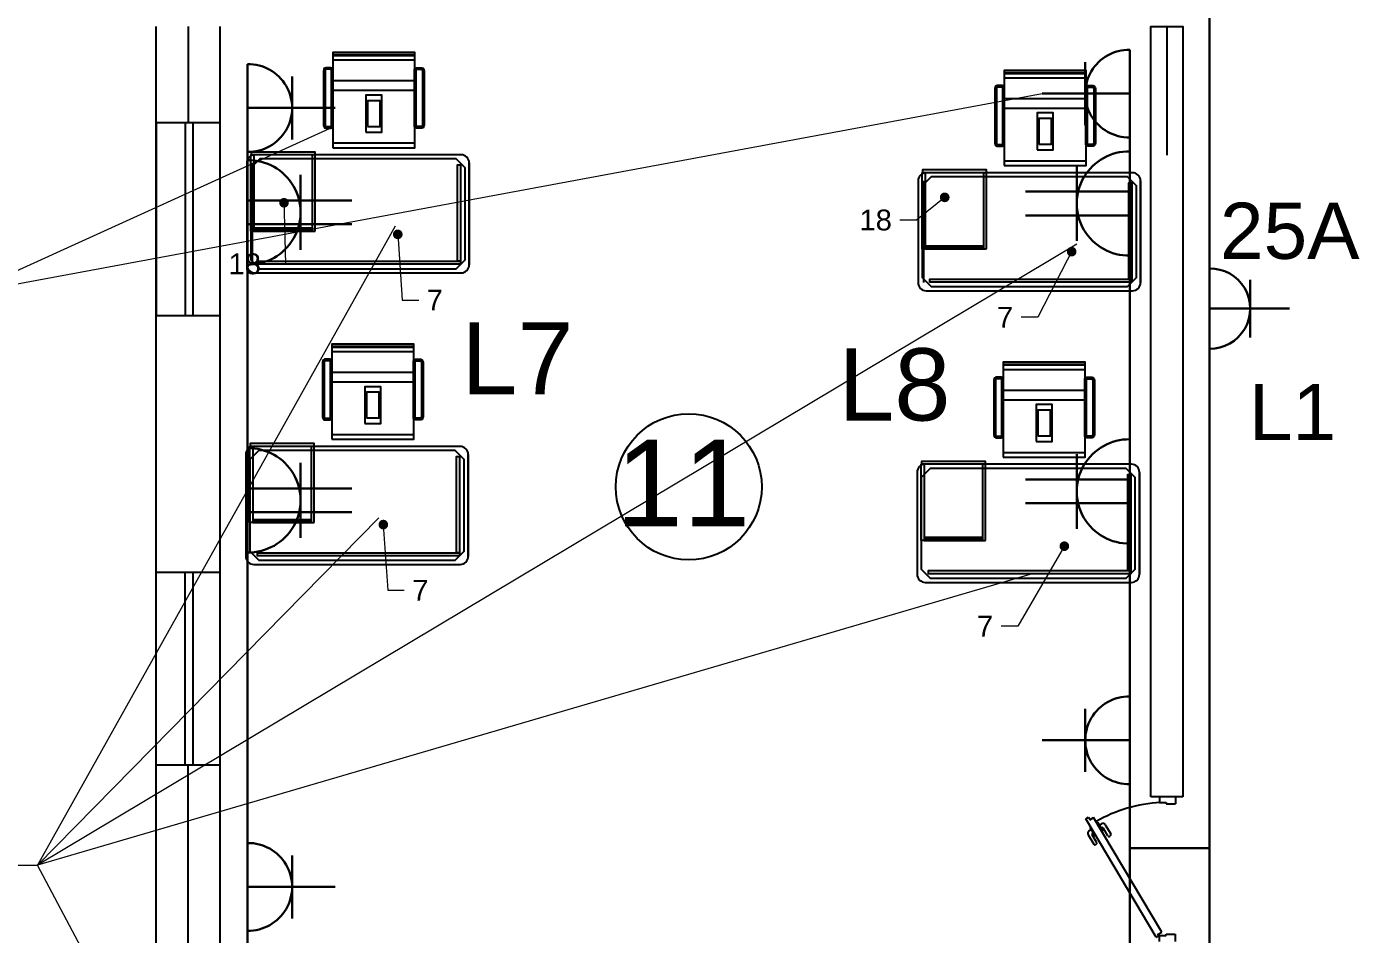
# Model space of a CAD drawing. Header units: millimetres. Extents: x 42452 to 2852333, y -419346 to 834876.
# Drawn here: x 2606219 to 2614525, y 452392 to 458048 of the extents above; entities that cross this region are included whole.
import ezdxf
from ezdxf import colors
from ezdxf.entities.mleader import LeaderData, LeaderLine
from ezdxf.math import Vec2, Vec3

# ---------------------------------------------------------------- set-up
doc = ezdxf.new("R2010")
doc.units = ezdxf.units.MM
for name, color, linetype, lineweight, true_color in [('0_Ном._пера__9', 253, 'Continuous', 18, 0xaaaaaa), ('Furniture tags', 35, 'Continuous', 0, 0x977a5e), ('V_PARETI', 250, 'Continuous', 9, 0x393939)]:
    doc.layers.add(name, color=color, linetype=linetype, lineweight=lineweight, true_color=true_color)
for name, color, linetype, lineweight in [('memar', 7, 'Continuous', 25), ('ДВЕРИ', 7, 'Continuous', 5), ('надписи', 5, 'Continuous', 30), ('Розетки10А', 94, 'Continuous', 30), ('Розетки25А', 94, 'Continuous', 30), ('Соедин_роз', 94, 'Continuous', 30)]:
    doc.layers.add(name, color=color, linetype=linetype, lineweight=lineweight)
doc.styles.add('Arial', font='arial.ttf', dxfattribs={"height": 200})
doc.styles.get("Standard").update_dxf_attribs({"font": 'arial.ttf'})
doc.styles.add('СГЕНЕРИР_СТИЛЬ_1', font='arial.ttf')

# ---------------------------------------------------------------- blocks, each defined once
blk = doc.blocks.new('qapi 700')
at = {"layer": 'ДВЕРИ', "color": 251, "lineweight": 25, "true_color": 0x636466}
for p, q in [((1281619.6, 90085.8), (1281659.2, 90085.8)), ((1281659.2, 90033.9), (1281659.2, 90085.8)), ((1282419.6, 90085.8), (1282379.9, 90085.8)), ((1282379.9, 90033.9), (1282379.9, 90085.2)), ((1281619.6, 89997.1), (1281651.3, 89997.1)), ((1281651.3, 89997.1), (1281651.3, 90033.9)), ((1281651.3, 90033.9), (1281659.2, 90033.9)), ((1282368.3, 90009.8), (1281734.7, 89633.4)), ((1282381.6, 89987.4), (1282368.3, 90009.8)), ((1282387.8, 90033.9), (1282379.9, 90033.9)), ((1282387.8, 89997.1), (1282387.8, 90033.9)), ((1282419.6, 89997.1), (1282387.8, 89997.1)), ((1282419.6, 89997.1), (1282387.8, 89997.1)), ((1282395.4, 89979.8), (1281741.3, 89591.2)), ((1282388.4, 89991.5), (1282381.6, 89987.4)), ((1282395.4, 89979.8), (1282388.4, 89991.5)), ((1281775.1, 89697.9), (1281825.6, 89727.9)), ((1281835.3, 89711.6), (1281794.3, 89687.2)), ((1281836.4, 89725.1), (1281838, 89722.4)), ((1281746.9, 89612.9), (1281734.7, 89633.4)), ((1281811.6, 89685.5), (1281761.9, 89655.9)), ((1281761.9, 89655.9), (1281764.7, 89651.2)), ((1281776.4, 89664.6), (1281769.5, 89676.2)), ((1281787.4, 89612.9), (1281837.2, 89642.5)), ((1281791.5, 89676.3), (1281792.8, 89674.3)), ((1281814.4, 89680.8), (1281811.6, 89685.5)), ((1281819.9, 89628.6), (1281818.3, 89631.3)), ((1281871.8, 89650.1), (1281830.8, 89625.8)), ((1281831, 89603.8), (1281881.5, 89633.8)), ((1281837.2, 89642.5), (1281834.8, 89646.5)), ((1281884.3, 89644.7), (1281882.7, 89647.4)), ((1281733.2, 89604.8), (1281746.9, 89612.9)), ((1281741.3, 89591.2), (1281733.2, 89604.8)), ((1281785, 89616.9), (1281787.4, 89612.9)), ((1281802, 89621.6), (1281809.2, 89609.3))]:
    blk.add_line(p, q, dxfattribs=at)
for centre, radius, start, end in [((1282471.1, 90051.9), 821.4, 183.40765, 209.57059), ((1281829.6, 89721.1), 7.94, 30.71329, 120.71329), ((1281831.2, 89718.4), 7.94, 300.71329, 30.71329), ((1281783.2, 89684.3), 15.9, 120.71329, 210.71329), ((1281798.4, 89680.4), 7.94, 120.71329, 210.71329), ((1281826.8, 89632.6), 7.94, 210.71329, 300.71329), ((1281875.8, 89643.3), 7.94, 30.71329, 120.71329), ((1281877.4, 89640.6), 7.94, 300.71329, 30.71329), ((1281822.9, 89617.4), 15.9, 210.71329, 300.71329)]:
    blk.add_arc(centre, radius, start, end, dxfattribs=at)
blk = doc.blocks.new('_Dot')
at = {"color": 0, "linetype": 'ByBlock', "lineweight": -2}
blk.add_line((-0.5, 0), (-1, 0), dxfattribs=at)
at = {"color": 0, "linetype": 'ByBlock', "const_width": 0.5}
blk.add_lwpolyline([(-0.25, 0, 1), (0.25, 0, 1)], format="xyb", close=True, dxfattribs=at)
blk = doc.blocks.new('розетки10А')
at = {"layer": 'Розетки10А'}
for p, q in [((0, 0), (0, 649.9)), ((-233.2, 330.4), (233.2, 330.4)), ((-325, 0), (325, 0))]:
    blk.add_line(p, q, dxfattribs=at)
blk.add_arc((0, 5.3), 325, 359.06035, 180.93965, dxfattribs=at)
blk = doc.blocks.new('розетки25А')
at = {"layer": 'Розетки25А'}
for p, q in [((0, 0), (0, 500)), ((-179.4, 254.2), (179.4, 254.2)), ((-250, 0), (250, 0))]:
    blk.add_line(p, q, dxfattribs=at)
blk.add_arc((0, 4.1), 250.1, 359.06035, 180.93965, dxfattribs=at)
blk = doc.blocks.new('roz_10A_2_deneli')
at = {"layer": 'Розетки10А'}
for p, q in [((-73.9, 0), (-73.9, 649.9)), ((73.9, 0), (73.9, 649.9)), ((-233.2, 330.4), (233.2, 330.4)), ((-325, 0), (325, 0))]:
    blk.add_line(p, q, dxfattribs=at)
blk.add_arc((0, 5.3), 325, 359.06035, 180.93965, dxfattribs=at)

msp = doc.modelspace()

# ---------------------------------------------------------------- linework, layer by layer
at = {"layer": '0_Ном._пера__9', "linetype": 'Continuous', "lineweight": 25}
for p, q in [((2608127.9594, 457874.07111, 399.18428), (2608637.9594, 457874.07111, 399.18428)), ((2608637.9594, 457866.48712, 399.18428), (2608127.9594, 457866.48712, 399.18428)), ((2608127.9594, 457840.69262, 399.18428), (2608637.9594, 457840.69262, 399.18428)), ((2612311.9594, 457762.57111, 399.18428), (2612821.9594, 457762.57111, 399.18428)), ((2612821.9594, 457754.98712, 399.18428), (2612311.9594, 457754.98712, 399.18428)), ((2608127.9594, 457711.72329, 399.18428), (2608637.9594, 457711.72329, 399.18428)), ((2612311.9594, 457729.19262, 399.18428), (2612821.9594, 457729.19262, 399.18428)), ((2608127.9594, 457651.75984, 399.18428), (2608637.9594, 457651.75984, 399.18428)), ((2612311.9594, 457600.22329, 399.18428), (2612821.9594, 457600.22329, 399.18428)), ((2612311.9594, 457540.25984, 399.18428), (2612821.9594, 457540.25984, 399.18428)), ((2608927.08109, 457249.6039, 399.18428), (2607642.08109, 457249.6039, 399.18428)), ((2608127.9594, 457323.64965, 399.18428), (2608637.9594, 457323.64965, 399.18428)), ((2607591.58109, 457199.1039, 399.18428), (2607591.58109, 456564.1039, 399.18428)), ((2607624.80007, 457199.51507, 399.18428), (2607624.80007, 456564.51507, 399.18428)), ((2608977.58109, 457199.1039, 399.18428), (2608977.58109, 456564.1039, 399.18428)), ((2608977.58109, 456564.1039, 399.18428), (2608977.58109, 457199.1039, 399.18428)), ((2612311.9594, 457212.14965, 399.18428), (2612821.9594, 457212.14965, 399.18428)), ((2611775.58109, 457087.6039, 399.18428), (2611775.58109, 456452.6039, 399.18428)), ((2611808.80007, 457088.01507, 399.18428), (2611808.80007, 456453.01507, 399.18428)), ((2613111.08109, 457138.1039, 399.18428), (2611826.08109, 457138.1039, 399.18428)), ((2613161.58109, 457087.6039, 399.18428), (2613161.58109, 456452.6039, 399.18428)), ((2613161.58109, 456452.6039, 399.18428), (2613161.58109, 457087.6039, 399.18428)), ((2607999.58109, 456784.6039, 399.18428), (2607635.58109, 456784.6039, 399.18428)), ((2612183.58109, 456673.1039, 399.18428), (2611819.58109, 456673.1039, 399.18428)), ((2607642.08109, 456513.6039, 399.18428), (2608927.08109, 456513.6039, 399.18428)), ((2607642.08109, 456513.6039, 399.18428), (2608927.08109, 456513.6039, 399.18428)), ((2611826.08109, 456402.1039, 399.18428), (2613111.08109, 456402.1039, 399.18428)), ((2611826.08109, 456402.1039, 399.18428), (2613111.08109, 456402.1039, 399.18428)), ((2608121.54379, 456057.04119, 399.18428), (2608631.54379, 456057.04119, 399.18428)), ((2608631.54379, 456049.45721, 399.18428), (2608121.54379, 456049.45721, 399.18428)), ((2608121.54379, 456023.66271, 399.18428), (2608631.54379, 456023.66271, 399.18428)), ((2612305.54379, 455945.54119, 399.18428), (2612815.54379, 455945.54119, 399.18428)), ((2612815.54379, 455937.95721, 399.18428), (2612305.54379, 455937.95721, 399.18428)), ((2608121.54379, 455894.69337, 399.18428), (2608631.54379, 455894.69337, 399.18428)), ((2608121.54379, 455834.72992, 399.18428), (2608631.54379, 455834.72992, 399.18428)), ((2612305.54379, 455912.16271, 399.18428), (2612815.54379, 455912.16271, 399.18428)), ((2612305.54379, 455783.19337, 399.18428), (2612815.54379, 455783.19337, 399.18428)), ((2612305.54379, 455723.22992, 399.18428), (2612815.54379, 455723.22992, 399.18428)), ((2608121.54379, 455506.61974, 399.18428), (2608631.54379, 455506.61974, 399.18428)), ((2608920.66547, 455432.57398, 399.18428), (2607635.66547, 455432.57398, 399.18428)), ((2607585.16547, 455382.07398, 399.18428), (2607585.16547, 454747.07398, 399.18428)), ((2608971.16547, 455382.07398, 399.18428), (2608971.16547, 454747.07398, 399.18428)), ((2608971.16547, 454747.07398, 399.18428), (2608971.16547, 455382.07398, 399.18428)), ((2612305.54379, 455395.11974, 399.18428), (2612815.54379, 455395.11974, 399.18428)), ((2611769.16547, 455270.57398, 399.18428), (2611769.16547, 454635.57398, 399.18428)), ((2613104.66547, 455321.07398, 399.18428), (2611819.66547, 455321.07398, 399.18428)), ((2613155.16547, 455270.57398, 399.18428), (2613155.16547, 454635.57398, 399.18428)), ((2613155.16547, 454635.57398, 399.18428), (2613155.16547, 455270.57398, 399.18428)), ((2607993.16547, 454967.57398, 399.18428), (2607629.16547, 454967.57398, 399.18428)), ((2612177.16547, 454856.07398, 399.18428), (2611813.16547, 454856.07398, 399.18428)), ((2607635.66547, 454696.57398, 399.18428), (2608920.66547, 454696.57398, 399.18428)), ((2607635.66547, 454696.57398, 399.18428), (2608920.66547, 454696.57398, 399.18428)), ((2611819.66547, 454585.07398, 399.18428), (2613104.66547, 454585.07398, 399.18428)), ((2611819.66547, 454585.07398, 399.18428), (2613104.66547, 454585.07398, 399.18428))]:
    msp.add_line(p, q, dxfattribs=at)
at = {"layer": '0_Ном._пера__9', "linetype": 'Continuous', "lineweight": 25, "elevation": 399.18428, "flags": 128}
for points in [[(2608127.9594, 457293.64965), (2608637.9594, 457293.64965), (2608637.9594, 457886.17805), (2608127.9594, 457886.17805)], [(2608129.46947, 457783.58748), (2608124.49891, 457788.55199), (2608116.01362, 457792.07451), (2608083.10066, 457792.08306), (2608075.36602, 457789.24058), (2608071.27347, 457782.11752), (2608069.46947, 457771.60209), (2608069.46947, 457435.57286), (2608071.27347, 457425.07116), (2608075.36602, 457417.93438), (2608083.10066, 457415.09877), (2608116.01362, 457415.11253), (2608124.49891, 457418.62297), (2608129.46947, 457423.58748)], [(2608119.46947, 457779.44177), (2608118.8344, 457780.07607), (2608114.01917, 457782.07503), (2608084.87873, 457782.0826), (2608082.2264, 457781.10787), (2608080.82913, 457778.67593), (2608079.46947, 457770.75052), (2608079.46947, 457436.42553), (2608080.8293, 457428.5095), (2608082.22861, 457426.06931), (2608084.87392, 457425.09951), (2608114.02473, 457425.1117), (2608118.83887, 457427.10335), (2608119.46947, 457427.73318)], [(2608636.44933, 457783.58748), (2608641.4199, 457788.55199), (2608649.90518, 457792.07451), (2608682.81815, 457792.08306), (2608690.55279, 457789.24058), (2608694.64533, 457782.11752), (2608696.44933, 457771.60209), (2608696.44933, 457435.57286), (2608694.64533, 457425.07116), (2608690.55279, 457417.93438), (2608682.81815, 457415.09877), (2608649.90518, 457415.11253), (2608641.4199, 457418.62297), (2608636.44933, 457423.58748)], [(2608646.44933, 457779.44177), (2608647.0844, 457780.07607), (2608651.89963, 457782.07503), (2608681.04008, 457782.0826), (2608683.6924, 457781.10787), (2608685.08967, 457778.67593), (2608686.44933, 457770.75052), (2608686.44933, 457436.42553), (2608685.0895, 457428.5095), (2608683.69019, 457426.06931), (2608681.04488, 457425.09951), (2608651.89407, 457425.1117), (2608647.07993, 457427.10335), (2608646.44933, 457427.73318)], [(2612311.9594, 457182.14965), (2612821.9594, 457182.14965), (2612821.9594, 457774.67805), (2612311.9594, 457774.67805)], [(2612313.46947, 457672.08748), (2612308.49891, 457677.05199), (2612300.01362, 457680.57451), (2612267.10066, 457680.58306), (2612259.36602, 457677.74058), (2612255.27347, 457670.61752), (2612253.46947, 457660.10209), (2612253.46947, 457324.07286), (2612255.27347, 457313.57116), (2612259.36602, 457306.43438), (2612267.10066, 457303.59877), (2612300.01362, 457303.61253), (2612308.49891, 457307.12297), (2612313.46947, 457312.08748)], [(2612303.46947, 457667.94177), (2612302.8344, 457668.57607), (2612298.01917, 457670.57503), (2612268.87873, 457670.5826), (2612266.2264, 457669.60787), (2612264.82913, 457667.17593), (2612263.46947, 457659.25052), (2612263.46947, 457324.92553), (2612264.8293, 457317.0095), (2612266.22861, 457314.56931), (2612268.87392, 457313.59951), (2612298.02473, 457313.6117), (2612302.83887, 457315.60335), (2612303.46947, 457316.23318)], [(2612820.44933, 457672.08748), (2612825.4199, 457677.05199), (2612833.90518, 457680.57451), (2612866.81815, 457680.58306), (2612874.55279, 457677.74058), (2612878.64533, 457670.61752), (2612880.44933, 457660.10209), (2612880.44933, 457324.07286), (2612878.64533, 457313.57116), (2612874.55279, 457306.43438), (2612866.81815, 457303.59877), (2612833.90518, 457303.61253), (2612825.4199, 457307.12297), (2612820.44933, 457312.08748)], [(2612830.44933, 457667.94177), (2612831.0844, 457668.57607), (2612835.89963, 457670.57503), (2612865.04008, 457670.5826), (2612867.6924, 457669.60787), (2612869.08967, 457667.17593), (2612870.44933, 457659.25052), (2612870.44933, 457324.92553), (2612869.0895, 457317.0095), (2612867.69019, 457314.56931), (2612865.04488, 457313.59951), (2612835.89407, 457313.6117), (2612831.07993, 457315.60335), (2612830.44933, 457316.23318)], [(2608333.56369, 457391.50539), (2608433.56369, 457391.50539), (2608433.56369, 457621.50539), (2608333.56369, 457621.50539)], [(2608343.56369, 457426.50539), (2608423.56369, 457426.50539), (2608423.56369, 457586.50539), (2608343.56369, 457586.50539)], [(2612517.56369, 457280.00539), (2612617.56369, 457280.00539), (2612617.56369, 457510.00539), (2612517.56369, 457510.00539)], [(2612527.56369, 457315.00539), (2612607.56369, 457315.00539), (2612607.56369, 457475.00539), (2612527.56369, 457475.00539)], [(2607617.58109, 456774.6039), (2607617.58109, 457249.6039), (2607635.58109, 457249.6039), (2607635.58109, 456774.6039)], [(2607620.08109, 457249.6039), (2607620.08109, 457268.6039), (2608015.08109, 457268.6039), (2608015.08109, 457249.6039)], [(2608017.58109, 456774.6039), (2608017.58109, 457249.6039), (2607999.58109, 457249.6039), (2607999.58109, 456774.6039)], [(2608895.51002, 456539.6039), (2608951.58109, 456595.67497), (2608951.58109, 457167.53283), (2608895.51002, 457223.6039), (2607673.65215, 457223.6039), (2607617.58109, 457167.53283), (2607617.58109, 456595.67497), (2607673.65215, 456539.6039)], [(2608923.54555, 457186.63943), (2608923.54555, 456586.63943), (2608904.54555, 456586.63943), (2608904.54555, 457186.63943)], [(2611801.58109, 456663.1039), (2611801.58109, 457138.1039), (2611819.58109, 457138.1039), (2611819.58109, 456663.1039)], [(2613079.51002, 456428.1039), (2613135.58109, 456484.17497), (2613135.58109, 457056.03283), (2613079.51002, 457112.1039), (2611857.65215, 457112.1039), (2611801.58109, 457056.03283), (2611801.58109, 456484.17497), (2611857.65215, 456428.1039)], [(2611804.08109, 457138.1039), (2611804.08109, 457157.1039), (2612199.08109, 457157.1039), (2612199.08109, 457138.1039)], [(2612201.58109, 456663.1039), (2612201.58109, 457138.1039), (2612183.58109, 457138.1039), (2612183.58109, 456663.1039)], [(2613107.54555, 457075.13943), (2613107.54555, 456475.13943), (2613088.54555, 456475.13943), (2613088.54555, 457075.13943)], [(2607999.58109, 456774.6039), (2607999.58109, 456792.6039), (2607635.58109, 456792.6039), (2607635.58109, 456774.6039)], [(2612183.58109, 456663.1039), (2612183.58109, 456681.1039), (2611819.58109, 456681.1039), (2611819.58109, 456663.1039)], [(2608923.54555, 456586.63943), (2608923.54555, 456567.63943), (2607663.58819, 456567.63943), (2607663.58819, 456586.63943)], [(2613107.54555, 456475.13943), (2613107.54555, 456456.13943), (2611847.58819, 456456.13943), (2611847.58819, 456475.13943)], [(2608121.54379, 455476.61974), (2608631.54379, 455476.61974), (2608631.54379, 456069.14813), (2608121.54379, 456069.14813)], [(2608123.05385, 455966.55756), (2608118.08329, 455971.52207), (2608109.59801, 455975.0446), (2608076.68504, 455975.05315), (2608068.9504, 455972.21066), (2608064.85786, 455965.0876), (2608063.05385, 455954.57218), (2608063.05385, 455618.54295), (2608064.85786, 455608.04125), (2608068.9504, 455600.90446), (2608076.68504, 455598.06885), (2608109.59801, 455598.08261), (2608118.08329, 455601.59305), (2608123.05385, 455606.55756)], [(2608113.05385, 455962.41186), (2608112.41878, 455963.04615), (2608107.60356, 455965.04512), (2608078.46311, 455965.05268), (2608075.81079, 455964.07795), (2608074.41352, 455961.64601), (2608073.05385, 455953.72061), (2608073.05385, 455619.39561), (2608074.41369, 455611.47959), (2608075.813, 455609.03939), (2608078.4583, 455608.06959), (2608107.60912, 455608.08178), (2608112.42326, 455610.07344), (2608113.05385, 455610.70327)], [(2608630.03372, 455966.55756), (2608635.00428, 455971.52207), (2608643.48956, 455975.0446), (2608676.40253, 455975.05315), (2608684.13717, 455972.21066), (2608688.22971, 455965.0876), (2608690.03372, 455954.57218), (2608690.03372, 455618.54295), (2608688.22971, 455608.04125), (2608684.13717, 455600.90446), (2608676.40253, 455598.06885), (2608643.48956, 455598.08261), (2608635.00428, 455601.59305), (2608630.03372, 455606.55756)], [(2608640.03372, 455962.41186), (2608640.66879, 455963.04615), (2608645.48401, 455965.04512), (2608674.62446, 455965.05268), (2608677.27678, 455964.07795), (2608678.67405, 455961.64601), (2608680.03372, 455953.72061), (2608680.03372, 455619.39561), (2608678.67389, 455611.47959), (2608677.27457, 455609.03939), (2608674.62927, 455608.06959), (2608645.47846, 455608.08178), (2608640.66432, 455610.07344), (2608640.03372, 455610.70327)], [(2612305.54379, 455365.11974), (2612815.54379, 455365.11974), (2612815.54379, 455957.64813), (2612305.54379, 455957.64813)], [(2612307.05385, 455855.05756), (2612302.08329, 455860.02207), (2612293.59801, 455863.5446), (2612260.68504, 455863.55315), (2612252.9504, 455860.71066), (2612248.85786, 455853.5876), (2612247.05385, 455843.07218), (2612247.05385, 455507.04295), (2612248.85786, 455496.54125), (2612252.9504, 455489.40446), (2612260.68504, 455486.56885), (2612293.59801, 455486.58261), (2612302.08329, 455490.09305), (2612307.05385, 455495.05756)], [(2612297.05385, 455850.91186), (2612296.41878, 455851.54615), (2612291.60356, 455853.54512), (2612262.46311, 455853.55268), (2612259.81079, 455852.57795), (2612258.41352, 455850.14601), (2612257.05385, 455842.22061), (2612257.05385, 455507.89561), (2612258.41369, 455499.97959), (2612259.813, 455497.53939), (2612262.4583, 455496.56959), (2612291.60912, 455496.58178), (2612296.42326, 455498.57344), (2612297.05385, 455499.20327)], [(2612814.03372, 455855.05756), (2612819.00428, 455860.02207), (2612827.48956, 455863.5446), (2612860.40253, 455863.55315), (2612868.13717, 455860.71066), (2612872.22971, 455853.5876), (2612874.03372, 455843.07218), (2612874.03372, 455507.04295), (2612872.22971, 455496.54125), (2612868.13717, 455489.40446), (2612860.40253, 455486.56885), (2612827.48956, 455486.58261), (2612819.00428, 455490.09305), (2612814.03372, 455495.05756)], [(2612824.03372, 455850.91186), (2612824.66879, 455851.54615), (2612829.48401, 455853.54512), (2612858.62446, 455853.55268), (2612861.27678, 455852.57795), (2612862.67405, 455850.14601), (2612864.03372, 455842.22061), (2612864.03372, 455507.89561), (2612862.67389, 455499.97959), (2612861.27457, 455497.53939), (2612858.62927, 455496.56959), (2612829.47846, 455496.58178), (2612824.66432, 455498.57344), (2612824.03372, 455499.20327)], [(2608327.14807, 455574.47547), (2608427.14807, 455574.47547), (2608427.14807, 455804.47547), (2608327.14807, 455804.47547)], [(2608337.14807, 455609.47547), (2608417.14807, 455609.47547), (2608417.14807, 455769.47547), (2608337.14807, 455769.47547)], [(2612511.14807, 455462.97547), (2612611.14807, 455462.97547), (2612611.14807, 455692.97547), (2612511.14807, 455692.97547)], [(2612521.14807, 455497.97547), (2612601.14807, 455497.97547), (2612601.14807, 455657.97547), (2612521.14807, 455657.97547)], [(2607611.16547, 454957.57398), (2607611.16547, 455432.57398), (2607629.16547, 455432.57398), (2607629.16547, 454957.57398)], [(2607613.66547, 455432.57398), (2607613.66547, 455451.57398), (2608008.66547, 455451.57398), (2608008.66547, 455432.57398)], [(2608011.16547, 454957.57398), (2608011.16547, 455432.57398), (2607993.16547, 455432.57398), (2607993.16547, 454957.57398)], [(2608889.0944, 454722.57398), (2608945.16547, 454778.64505), (2608945.16547, 455350.50292), (2608889.0944, 455406.57398), (2607667.23654, 455406.57398), (2607611.16547, 455350.50292), (2607611.16547, 454778.64505), (2607667.23654, 454722.57398)], [(2608917.12994, 455369.60952), (2608917.12994, 454769.60952), (2608898.12994, 454769.60952), (2608898.12994, 455369.60952)], [(2611797.66547, 455321.07398), (2611797.66547, 455340.07398), (2612192.66547, 455340.07398), (2612192.66547, 455321.07398)], [(2611795.16547, 454846.07398), (2611795.16547, 455321.07398), (2611813.16547, 455321.07398), (2611813.16547, 454846.07398)], [(2613073.0944, 454611.07398), (2613129.16547, 454667.14505), (2613129.16547, 455239.00292), (2613073.0944, 455295.07398), (2611851.23654, 455295.07398), (2611795.16547, 455239.00292), (2611795.16547, 454667.14505), (2611851.23654, 454611.07398)], [(2612195.16547, 454846.07398), (2612195.16547, 455321.07398), (2612177.16547, 455321.07398), (2612177.16547, 454846.07398)], [(2613101.12994, 455258.10952), (2613101.12994, 454658.10952), (2613082.12994, 454658.10952), (2613082.12994, 455258.10952)], [(2607993.16547, 454957.57398), (2607993.16547, 454975.57398), (2607629.16547, 454975.57398), (2607629.16547, 454957.57398)], [(2612177.16547, 454846.07398), (2612177.16547, 454864.07398), (2611813.16547, 454864.07398), (2611813.16547, 454846.07398)], [(2608917.12994, 454769.60952), (2608917.12994, 454750.60952), (2607657.17257, 454750.60952), (2607657.17257, 454769.60952)], [(2613101.12994, 454658.10952), (2613101.12994, 454639.10952), (2611841.17257, 454639.10952), (2611841.17257, 454658.10952)]]:
    msp.add_lwpolyline(points, close=True, dxfattribs=at)
at = {"layer": '0_Ном._пера__9', "linetype": 'Continuous', "lineweight": 25}
for centre, start, end in [((2607642.08109, 457199.1039, 399.18428), 90, 180), ((2608927.08109, 457199.1039, 399.18428), 0, 90), ((2611826.08109, 457087.6039, 399.18428), 90, 180), ((2613111.08109, 457087.6039, 399.18428), 0, 90), ((2607642.08109, 456564.1039, 399.18428), 180, 270), ((2608927.08109, 456564.1039, 399.18428), 270, 0), ((2611826.08109, 456452.6039, 399.18428), 180, 270), ((2613111.08109, 456452.6039, 399.18428), 270, 0), ((2607635.66547, 455382.07398, 399.18428), 90, 180), ((2608920.66547, 455382.07398, 399.18428), 0, 90), ((2611819.66547, 455270.57398, 399.18428), 90, 180), ((2613104.66547, 455270.57398, 399.18428), 0, 90), ((2607635.66547, 454747.07398, 399.18428), 180, 270), ((2608920.66547, 454747.07398, 399.18428), 270, 0), ((2611819.66547, 454635.57398, 399.18428), 180, 270), ((2613104.66547, 454635.57398, 399.18428), 270, 0)]:
    msp.add_arc(centre, 50.5, start, end, dxfattribs=at)
at = {"layer": 'memar', "color": 0, "lineweight": 25}
for points in [[(2607026.05727, 432947.9843), (2607026.33479, 458047.9843)], [(2607426.2534, 452147.9843), (2607426.33479, 458047.97878)], [(2613226.13986, 453247.98429), (2613226.13986, 458047.9843), (2613426.13986, 458047.9843), (2613426.13986, 453247.98429)], [(2613426.13986, 453247.98429), (2613226.13986, 453247.98429)]]:
    msp.add_lwpolyline(points, dxfattribs=at)
at = {"layer": 'memar', "lineweight": 25}
for points in [[(2607226.14, 458047.9843), (2607226.14, 457447.90816)], [(2613326.13986, 458047.9843), (2613326.13986, 457247.9843)], [(2607226.14, 452147.9843), (2607226.14, 453447.48755)]]:
    msp.add_lwpolyline(points, dxfattribs=at)
at = {"layer": 'memar', "color": 0, "lineweight": 25}
for points in [[(2607426.32651, 456247.90816), (2607426.32651, 457447.90816), (2607026.32651, 457447.90816), (2607026.32651, 456247.90816)], [(2607425.15048, 453447.48755), (2607425.15048, 454647.48755), (2607025.15048, 454647.48755), (2607025.15048, 453447.48755)]]:
    msp.add_lwpolyline(points, close=True, dxfattribs=at)
at = {"layer": 'memar', "color": 146, "lineweight": 25, "true_color": 0x105689}
for points in [[(2607257.46391, 457447.90816), (2607207.46391, 457447.90816), (2607207.46391, 456247.90816), (2607257.46391, 456247.90816)], [(2607256.28789, 454647.48755), (2607206.28789, 454647.48755), (2607206.28789, 453447.48755), (2607256.28789, 453447.48755)]]:
    msp.add_lwpolyline(points, close=True, dxfattribs=at)
at = {"layer": 'memar', "color": 0, "lineweight": 25}
msp.add_circle((2610345.99822, 455180.37822), 454.87332, dxfattribs=at)
at = {"layer": 'V_PARETI', "color": 7}
for p, q in [((2605855.045, 456389.48441, -0.31802), (2612548.52147, 457630.962)), ((2605855.045, 456389.48441, -0.31802), (2608129.46947, 457423.58748, 399.18428)), ((2608515.64375, 456804.17733), (2606286.72659, 452823.32837)), ((2612764.71018, 456692.67733), (2606286.72659, 452823.32837)), ((2608414.22814, 454987.14741), (2606286.72659, 452823.32837)), ((2612485.72814, 454639.10952, 399.18428), (2606286.72659, 452823.32837)), ((2603230.92773, 452823.32837), (2606286.72659, 452823.32837)), ((2609122.15949, 447484.2802, 399.18428), (2606286.72659, 452823.32837))]:
    msp.add_line(p, q, dxfattribs=at)
at = {"layer": 'Соедин_роз', "lineweight": 30}
for p, q in [((2613590.72608, 441807.72711), (2613590.72608, 461004.9176)), ((2607596.28626, 452062.81706), (2607596.28626, 457751.42061)), ((2613095.08434, 452314.47468), (2613095.08434, 457704.93577)), ((2613590.72608, 452929.56161), (2613095.08434, 452929.56161))]:
    msp.add_line(p, q, dxfattribs=at)

# ---------------------------------------------------------------- block references
at = {"layer": 'memar', "color": 0, "lineweight": 25, "xscale": 1.126929626026874, "yscale": 1.126929626026874, "zscale": 1.126929626026874, "rotation": 270}
msp.add_blockref('qapi 700', (2511858.75716, 1897544.62823), dxfattribs=at)
at = {"layer": 'Розетки10А', "xscale": 0.8409392615834386, "yscale": 0.8409392615834386, "zscale": 0.8409392615834386}
for p, rotation in [((2613095.08434, 457630.962), 90.00000000000001), ((2607596.28626, 457541.16747), 270), ((2613095.08434, 453600.97492), 90.00000000000001), ((2607596.28626, 452687.57747), 270)]:
    msp.add_blockref('розетки10А', p, dxfattribs=dict(at, rotation=rotation))
at = {"layer": 'Розетки10А', "xscale": -1, "rotation": 90}
for p in [(2613095.08434, 456946.01635), (2613095.08434, 455151.62886)]:
    msp.add_blockref('roz_10A_2_deneli', p, dxfattribs=at)
at = {"layer": 'Розетки10А', "rotation": 270}
for p in [(2607596.28626, 456890.9846), (2607596.28626, 455096.86828)]:
    msp.add_blockref('roz_10A_2_deneli', p, dxfattribs=at)
at = {"layer": 'Розетки25А', "rotation": 270}
msp.add_blockref('розетки25А', (2613590.72608, 456291.2869), dxfattribs=at)

# ---------------------------------------------------------------- texts
at = {"layer": 'memar', "linetype": 'Continuous', "lineweight": 25, "insert": (2610729.73822, 455473.83381), "char_height": 540, "attachment_point": 3, "style": 'СГЕНЕРИР_СТИЛЬ_1'}
msp.add_mtext('11', dxfattribs=at)
at = {"layer": 'надписи', "color": 104, "insert": (2614526.32458, 456950.96954), "char_height": 350, "width": 940.6293037, "attachment_point": 3}
msp.add_mtext('25А', dxfattribs=at)
at = {"layer": 'надписи', "color": 94, "width": 541.4951903, "attachment_point": 1, "style": 'Arial'}
for s, insert, char_height in [('{\\fArial|b0|i0|c238|p34;L}7', (2608928.74234, 456205.98908), 450), ('{\\fArial|b0|i0|c238|p34;L}8', (2611277.77039, 456043.63564), 450), ('{\\fArial|b0|i0|c238|p34;L1}', (2613836.69198, 455821.60207), 350)]:
    msp.add_mtext(s, dxfattribs=dict(at, insert=insert, char_height=char_height))

# ---------------------------------------------------------------- leaders
at = {"layer": 'Furniture tags', "color": 1, "lineweight": 25}
ml = msp.add_multileader_mtext('Standard', dxfattribs=at)
ml.set_content('{\\fArial|b0|i0|c238|p34;18}', color=1, style='Arial')
ml.set_leader_properties(color=256, linetype='ByLayer', lineweight=-1)
ml.set_arrow_properties(name='DOT')
ml.build(insert=Vec2(0, 0))
ml.multileader.update_dxf_attribs({"has_text_frame": 1, "text_left_attachment_type": 3, "text_right_attachment_type": 2, "dogleg_length": 150, "arrow_head_size": 60})
ctx = ml.context
ctx.base_point, ctx.char_height, ctx.arrow_head_size, ctx.landing_gap_size, ctx.plane_origin = Vec3(2611387.67023, 456841.57963), 130, 60, 50, Vec3(2615011.4004, 455113.58747)
ctx.left_attachment, ctx.right_attachment, ctx.text_align_type = 3, 2, 2
notes = []
notes.append((ctx, [(0, (1, 1, 0), (2611765.20009, 456841.84566), (-1, 0), 103.2802, [(1, [(2611941.23924, 456984.23755)], 0, [])])]))
ctx.mtext.insert, ctx.mtext.alignment, ctx.mtext.line_spacing_factor, ctx.mtext.flow_direction = Vec3(2611611.91989, 456908.22015), 3, 0.75, 5
ml = msp.add_multileader_mtext('Standard', dxfattribs=at)
ml.set_content('{\\fArial|b0|i0|c238|p34;18}', color=1, style='Arial')
ml.set_leader_properties(color=256, linetype='ByLayer', lineweight=-1)
ml.set_arrow_properties(name='DOT')
ml.build(insert=Vec2(0, 0))
ml.multileader.update_dxf_attribs({"has_text_frame": 1, "text_left_attachment_type": 3, "text_right_attachment_type": 2, "dogleg_length": 150, "arrow_head_size": 60})
ctx = ml.context
ctx.base_point, ctx.char_height, ctx.arrow_head_size, ctx.landing_gap_size, ctx.plane_origin = Vec3(2607455.41989, 456568.47117), 130, 60, 50, Vec3(2611079.15006, 454840.47901)
ctx.left_attachment, ctx.right_attachment, ctx.text_align_type = 3, 2, 2
notes.append((ctx, [(0, (1, 1, 0), (2607832.94975, 456568.7372), (-1, 0), 103.2802, [(1, [(2607823.38319, 456950.75802)], 0, [])])]))
ctx.mtext.insert, ctx.mtext.alignment, ctx.mtext.line_spacing_factor, ctx.mtext.flow_direction = Vec3(2607679.66955, 456635.11169), 3, 0.75, 5
ml = msp.add_multileader_mtext('Standard', dxfattribs=at)
ml.set_content('{\\fArial|b0|i0|c238|p34;7}', color=1, style='Arial')
ml.set_leader_properties(color=256, linetype='ByLayer', lineweight=-1)
ml.set_arrow_properties(name='DOT')
ml.build(insert=Vec2(0, 0))
ml.multileader.update_dxf_attribs({"has_text_frame": 1, "text_left_attachment_type": 3, "text_right_attachment_type": 2, "dogleg_length": 150, "arrow_head_size": 60})
ctx = ml.context
ctx.base_point, ctx.char_height, ctx.arrow_head_size, ctx.landing_gap_size, ctx.plane_origin = Vec3(2608662.76573, 456344.34566), 130, 60, 50, Vec3(2612196.4004, 454616.08747)
ctx.left_attachment, ctx.right_attachment = 3, 2
notes.append((ctx, [(1, (1, 1, 0), (2608559.48553, 456344.34566), (1, 0), 103.2802, [(1, [(2608532.32693, 456753.64741)], 0, [])])]))
ctx.mtext.insert, ctx.mtext.line_spacing_factor, ctx.mtext.flow_direction = Vec3(2608712.76573, 456409.34566), 0.75, 5
ml = msp.add_multileader_mtext('Standard', dxfattribs=at)
ml.set_content('{\\fArial|b0|i0|c238|p34;7}', color=1, style='Arial')
ml.set_leader_properties(color=256, linetype='ByLayer', lineweight=-1)
ml.set_arrow_properties(name='DOT')
ml.build(insert=Vec2(0, 0))
ml.multileader.update_dxf_attribs({"has_text_frame": 1, "text_left_attachment_type": 3, "text_right_attachment_type": 2, "dogleg_length": 150, "arrow_head_size": 60})
ctx = ml.context
ctx.base_point, ctx.char_height, ctx.arrow_head_size, ctx.landing_gap_size, ctx.plane_origin = Vec3(2612233.76809, 456236.84566), 130, 60, 50, Vec3(2616396.4004, 454508.58747)
ctx.left_attachment, ctx.right_attachment, ctx.text_align_type = 3, 2, 2
notes.append((ctx, [(0, (1, 1, 0), (2612521.20245, 456236.84566), (-1, 0), 103.2802, [(1, [(2612732.32693, 456646.14741)], 0, [])])]))
ctx.mtext.insert, ctx.mtext.alignment, ctx.mtext.line_spacing_factor, ctx.mtext.flow_direction = Vec3(2612367.92225, 456301.84566), 3, 0.75, 5
ml = msp.add_multileader_mtext('Standard', dxfattribs=at)
ml.set_content('{\\fArial|b0|i0|c238|p34;7}', color=1, style='Arial')
ml.set_leader_properties(color=256, linetype='ByLayer', lineweight=-1)
ml.set_arrow_properties(name='DOT')
ml.build(insert=Vec2(0, 0))
ml.multileader.update_dxf_attribs({"has_text_frame": 1, "text_left_attachment_type": 3, "text_right_attachment_type": 2, "dogleg_length": 150, "arrow_head_size": 60})
ctx = ml.context
ctx.base_point, ctx.char_height, ctx.arrow_head_size, ctx.landing_gap_size, ctx.plane_origin = Vec3(2608572.76573, 454535.84566), 130, 60, 50, Vec3(2612106.4004, 452807.58747)
ctx.left_attachment, ctx.right_attachment = 3, 2
notes.append((ctx, [(1, (1, 1, 0), (2608469.48553, 454535.84566), (1, 0), 103.2802, [(1, [(2608442.32693, 454945.14741)], 0, [])])]))
ctx.mtext.insert, ctx.mtext.line_spacing_factor, ctx.mtext.flow_direction = Vec3(2608622.76573, 454600.84566), 0.75, 5
ml = msp.add_multileader_mtext('Standard', dxfattribs=at)
ml.set_content('{\\fArial|b0|i0|c238|p34;7}', color=1, style='Arial')
ml.set_leader_properties(color=256, linetype='ByLayer', lineweight=-1)
ml.set_arrow_properties(name='DOT')
ml.build(insert=Vec2(0, 0))
ml.multileader.update_dxf_attribs({"has_text_frame": 1, "text_left_attachment_type": 3, "text_right_attachment_type": 2, "dogleg_length": 150, "arrow_head_size": 60})
ctx = ml.context
ctx.base_point, ctx.char_height, ctx.arrow_head_size, ctx.landing_gap_size, ctx.plane_origin = Vec3(2612108.79902, 454312.00099), 130, 60, 50, Vec3(2616350.9004, 452673.08747)
ctx.left_attachment, ctx.right_attachment, ctx.text_align_type = 3, 2, 2
notes.append((ctx, [(0, (1, 1, 0), (2612396.23338, 454312.00099), (-1, 0), 103.2802, [(1, [(2612686.82693, 454810.64741)], 0, [])])]))
ctx.mtext.insert, ctx.mtext.alignment, ctx.mtext.line_spacing_factor, ctx.mtext.flow_direction = Vec3(2612242.95318, 454377.00099), 3, 0.75, 5
for ctx, leaders in notes:
    for number, flags, end, landing, length, lines in leaders:
        leader = LeaderData()
        leader.index, (leader.has_last_leader_line, leader.has_dogleg_vector, leader.attachment_direction) = number, flags
        leader.last_leader_point, leader.dogleg_vector, leader.dogleg_length = Vec3(end), Vec3(landing), length
        for number, points, colour, breaks in lines:
            line = LeaderLine()
            line.index, line.vertices, line.color, line.breaks = number, Vec3.list(points), colors.encode_raw_color(colour), breaks
            leader.lines.append(line)
        ctx.leaders.append(leader)

doc.saveas('drawing.dxf')
